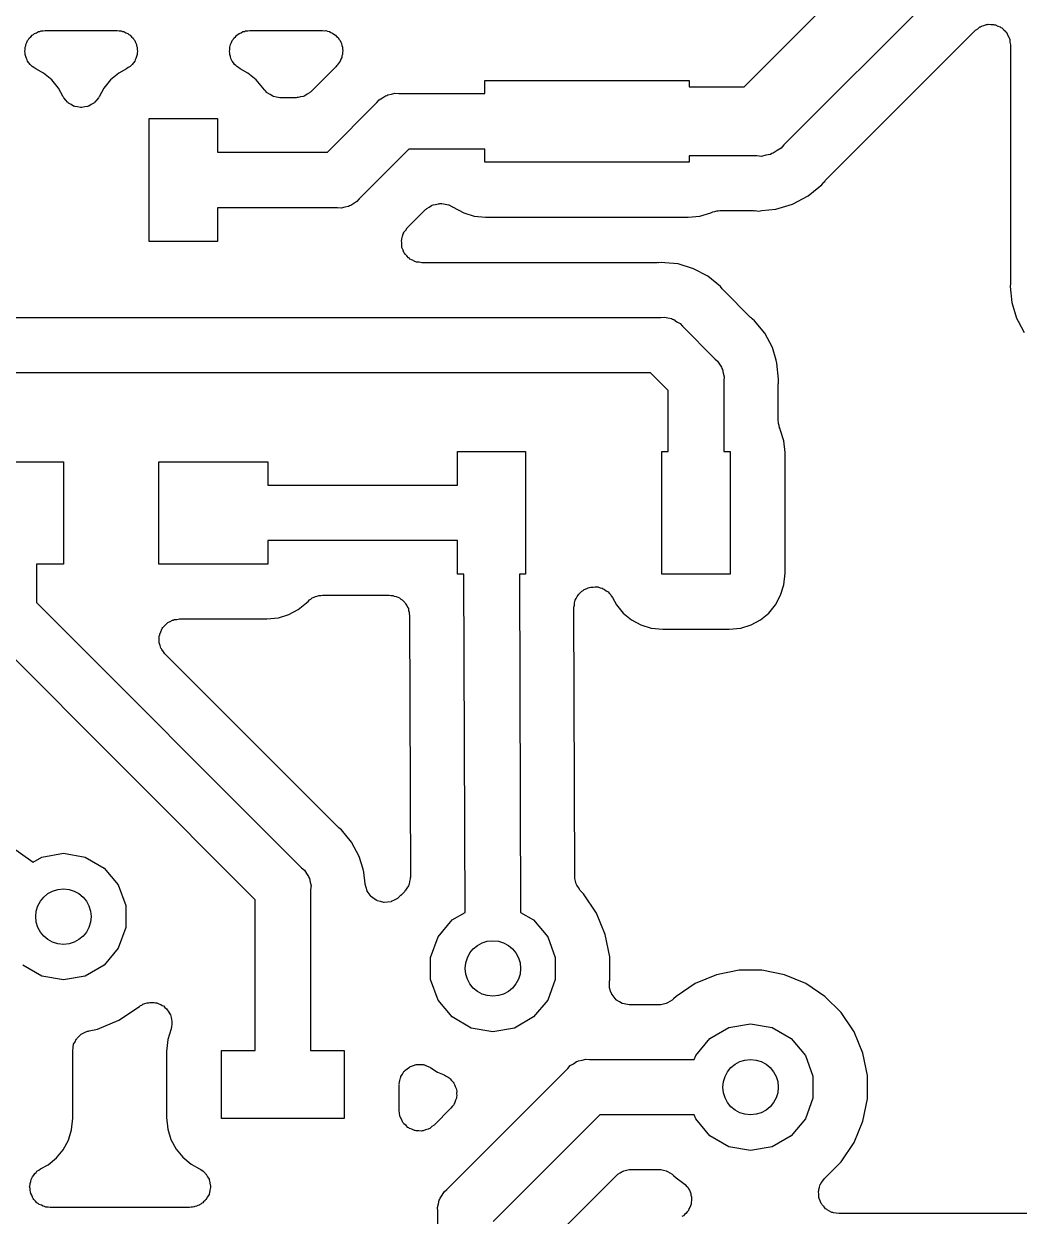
# Model space of a CAD drawing. Extents: x 91 to 190.2, y -113.9 to -59.9.
# Drawn here: x 161.92 to 169.22, y -81.89 to -73.15 of the extents above; entities that cross this region are included whole.
import ezdxf

# ---------------------------------------------------------------- set-up
doc = ezdxf.new("R2010")
doc.units = 0
doc.header["$MEASUREMENT"] = 0
doc.layers.add('BLACK', color=7, linetype='CONTINUOUS')

msp = doc.modelspace()

# ---------------------------------------------------------------- linework, layer by layer
at = {"layer": 'BLACK', "linetype": 'CONTINUOUS'}
for p, q in [((167.203, -73.606), (168.756, -72.0528)), ((169.182, -72.3454), (167.495, -74.0318)), ((168.962, -73.1572), (168.981, -73.1505)), ((168.981, -73.1505), (168.987, -73.1505)), ((168.987, -73.1505), (168.994, -73.1488)), ((168.994, -73.1488), (169.013, -73.1505)), ((169.013, -73.1505), (169.033, -73.1505)), ((169.033, -73.1505), (169.039, -73.1528)), ((169.039, -73.1528), (169.046, -73.1533)), ((169.046, -73.1533), (169.063, -73.1616)), ((161.959, -73.2506), (161.971, -73.2402)), ((161.971, -73.2402), (161.981, -73.2283)), ((161.981, -73.2283), (161.99, -73.223)), ((161.99, -73.223), (161.998, -73.2158)), ((161.998, -73.2158), (162.013, -73.21)), ((162.013, -73.21), (162.026, -73.2022)), ((162.026, -73.2022), (162.037, -73.2004)), ((162.037, -73.2004), (162.046, -73.1964)), ((162.046, -73.1964), (162.062, -73.1959)), ((162.062, -73.1959), (162.077, -73.1932)), ((162.077, -73.1932), (162.603, -73.1932)), ((162.603, -73.1932), (162.618, -73.1959)), ((162.618, -73.1959), (162.634, -73.1964)), ((162.634, -73.1964), (162.643, -73.2004)), ((162.643, -73.2004), (162.654, -73.2022)), ((162.654, -73.2022), (162.667, -73.21)), ((162.667, -73.21), (162.682, -73.2158)), ((162.682, -73.2158), (162.69, -73.223)), ((162.69, -73.223), (162.699, -73.2283)), ((162.699, -73.2283), (162.709, -73.2402)), ((162.709, -73.2402), (162.721, -73.2506)), ((163.459, -73.2506), (163.471, -73.2402)), ((163.471, -73.2402), (163.481, -73.2283)), ((163.481, -73.2283), (163.49, -73.223)), ((163.49, -73.223), (163.498, -73.2158)), ((163.498, -73.2158), (163.513, -73.21)), ((163.513, -73.21), (163.526, -73.2022)), ((163.526, -73.2022), (163.537, -73.2004)), ((163.537, -73.2004), (163.546, -73.1964)), ((163.546, -73.1964), (163.562, -73.1959)), ((163.562, -73.1959), (163.577, -73.1932)), ((163.577, -73.1932), (164.11, -73.1932)), ((164.11, -73.1932), (164.122, -73.1953)), ((164.122, -73.1953), (164.134, -73.1952)), ((164.134, -73.1952), (164.147, -73.1998)), ((164.147, -73.1998), (164.161, -73.2022)), ((164.161, -73.2022), (164.172, -73.2084)), ((164.172, -73.2084), (164.183, -73.2125)), ((164.183, -73.2125), (164.194, -73.2213)), ((164.194, -73.2213), (164.206, -73.2283)), ((164.206, -73.2283), (164.214, -73.2377)), ((164.214, -73.2377), (164.224, -73.2455)), ((167.798, -74.2945), (168.901, -73.1922)), ((168.901, -73.1922), (168.917, -73.1809)), ((168.917, -73.1809), (168.932, -73.1683)), ((168.932, -73.1683), (168.938, -73.1661)), ((168.938, -73.1661), (168.943, -73.1623)), ((168.943, -73.1623), (168.962, -73.1572)), ((169.063, -73.1616), (169.082, -73.1683)), ((169.082, -73.1683), (169.087, -73.1726)), ((169.087, -73.1726), (169.093, -73.1754)), ((169.093, -73.1754), (169.107, -73.1892)), ((169.107, -73.1892), (169.122, -73.2018)), ((169.122, -73.2018), (169.125, -73.2075)), ((169.125, -73.2075), (169.13, -73.2122)), ((169.13, -73.2122), (169.138, -73.2299)), ((169.138, -73.2299), (169.148, -73.2469)), ((161.93, -73.3172), (161.933, -73.3071)), ((161.93, -73.3327), (161.93, -73.3172)), ((161.933, -73.3071), (161.935, -73.2965)), ((161.935, -73.2965), (161.942, -73.2828)), ((161.942, -73.2828), (161.947, -73.2682)), ((161.947, -73.2682), (161.954, -73.26)), ((161.954, -73.26), (161.959, -73.2506)), ((162.721, -73.2506), (162.726, -73.26)), ((162.726, -73.26), (162.733, -73.2682)), ((162.733, -73.2682), (162.738, -73.2828)), ((162.738, -73.2828), (162.745, -73.2965)), ((162.745, -73.2965), (162.747, -73.3071)), ((162.747, -73.3071), (162.75, -73.3172)), ((162.75, -73.3172), (162.75, -73.3327)), ((163.43, -73.3172), (163.433, -73.3071)), ((163.43, -73.3327), (163.43, -73.3172)), ((163.433, -73.3071), (163.435, -73.2965)), ((163.435, -73.2965), (163.442, -73.2828)), ((163.442, -73.2828), (163.447, -73.2682)), ((163.447, -73.2682), (163.454, -73.26)), ((163.454, -73.26), (163.459, -73.2506)), ((164.224, -73.2455), (164.231, -73.2575)), ((164.231, -73.2575), (164.24, -73.2682)), ((164.24, -73.2682), (164.244, -73.2798)), ((164.244, -73.2798), (164.25, -73.2904)), ((164.25, -73.2904), (164.253, -73.3041)), ((164.253, -73.3041), (164.257, -73.3172)), ((164.257, -73.3172), (164.257, -73.3295)), ((164.257, -73.3295), (164.26, -73.3416)), ((169.148, -73.2469), (169.149, -73.2534)), ((169.149, -73.2534), (169.152, -73.2594)), ((169.152, -73.2594), (169.153, -73.2789)), ((169.153, -73.2789), (169.157, -73.2982)), ((169.157, -73.2982), (169.157, -75.033)), ((161.927, -73.3481), (161.93, -73.3327)), ((161.93, -73.3586), (161.927, -73.3481)), ((161.93, -73.3692), (161.93, -73.3586)), ((161.935, -73.3839), (161.93, -73.3692)), ((161.938, -73.3991), (161.935, -73.3839)), ((161.944, -73.4082), (161.938, -73.3991)), ((161.947, -73.4182), (161.944, -73.4082)), ((161.957, -73.4301), (161.947, -73.4182)), ((162.733, -73.4182), (162.723, -73.4301)), ((162.736, -73.4082), (162.733, -73.4182)), ((162.742, -73.3991), (162.736, -73.4082)), ((162.745, -73.3839), (162.742, -73.3991)), ((162.75, -73.3692), (162.745, -73.3839)), ((162.75, -73.3327), (162.753, -73.3481)), ((162.753, -73.3481), (162.75, -73.3586)), ((162.75, -73.3586), (162.75, -73.3692)), ((163.427, -73.3481), (163.43, -73.3327)), ((163.43, -73.3586), (163.427, -73.3481)), ((163.43, -73.3692), (163.43, -73.3586)), ((163.435, -73.3839), (163.43, -73.3692)), ((163.438, -73.3991), (163.435, -73.3839)), ((163.444, -73.4082), (163.438, -73.3991)), ((163.447, -73.4182), (163.444, -73.4082)), ((163.457, -73.4301), (163.447, -73.4182)), ((164.24, -73.4182), (164.232, -73.4276)), ((164.244, -73.4051), (164.24, -73.4182)), ((164.251, -73.393), (164.244, -73.4051)), ((164.253, -73.3808), (164.251, -73.393)), ((164.257, -73.3692), (164.253, -73.3808)), ((164.26, -73.3416), (164.257, -73.3553)), ((164.257, -73.3553), (164.257, -73.3692)), ((161.966, -73.4433), (161.957, -73.4301)), ((161.974, -73.4499), (161.966, -73.4433)), ((161.981, -73.4581), (161.974, -73.4499)), ((161.994, -73.4659), (161.981, -73.4581)), ((162.007, -73.4755), (161.994, -73.4659)), ((162.063, -73.5058), (162.007, -73.4755)), ((162.124, -73.5558), (162.063, -73.5058)), ((162.617, -73.5058), (162.556, -73.5558)), ((162.673, -73.4755), (162.617, -73.5058)), ((162.686, -73.4659), (162.673, -73.4755)), ((162.699, -73.4581), (162.686, -73.4659)), ((162.706, -73.4499), (162.699, -73.4581)), ((162.714, -73.4433), (162.706, -73.4499)), ((162.723, -73.4301), (162.714, -73.4433)), ((163.466, -73.4433), (163.457, -73.4301)), ((163.474, -73.4499), (163.466, -73.4433)), ((163.481, -73.4581), (163.474, -73.4499)), ((163.494, -73.4659), (163.481, -73.4581)), ((163.507, -73.4755), (163.494, -73.4659)), ((163.563, -73.5058), (163.507, -73.4755)), ((163.624, -73.5558), (163.563, -73.5058)), ((164.207, -73.4596), (164.024, -73.6429)), ((164.212, -73.4536), (164.207, -73.4596)), ((164.217, -73.4487), (164.212, -73.4536)), ((164.226, -73.4384), (164.217, -73.4487)), ((164.232, -73.4276), (164.226, -73.4384)), ((162.174, -73.6167), (162.124, -73.5558)), ((162.556, -73.5558), (162.506, -73.6167)), ((163.684, -73.6281), (163.624, -73.5558)), ((165.3, -73.6568), (165.3, -73.56)), ((165.3, -73.56), (166.8, -73.56)), ((166.8, -73.56), (166.8, -73.606)), ((162.208, -73.6794), (162.174, -73.6167)), ((162.211, -73.6833), (162.208, -73.6794)), ((162.472, -73.6794), (162.469, -73.6833)), ((162.506, -73.6167), (162.472, -73.6794)), ((163.689, -73.6331), (163.684, -73.6281)), ((163.701, -73.6485), (163.689, -73.6331)), ((163.704, -73.6498), (163.701, -73.6485)), ((163.705, -73.6517), (163.704, -73.6498)), ((163.726, -73.6635), (163.705, -73.6517)), ((163.746, -73.676), (163.726, -73.6635)), ((163.748, -73.6765), (163.746, -73.676)), ((163.75, -73.6778), (163.748, -73.6765)), ((163.774, -73.6819), (163.75, -73.6778)), ((163.969, -73.6778), (163.95, -73.6812)), ((163.975, -73.6745), (163.969, -73.6778)), ((163.981, -73.6727), (163.975, -73.6745)), ((163.997, -73.6615), (163.981, -73.6727)), ((164.014, -73.6517), (163.997, -73.6615)), ((164.019, -73.6467), (164.014, -73.6517)), ((164.024, -73.6429), (164.019, -73.6467)), ((164.551, -73.6885), (164.573, -73.673)), ((164.573, -73.673), (164.582, -73.6706)), ((164.582, -73.6706), (164.589, -73.6661)), ((164.589, -73.6661), (164.616, -73.6614)), ((164.616, -73.6614), (164.642, -73.6545)), ((164.642, -73.6545), (164.669, -73.6568)), ((164.669, -73.6568), (165.3, -73.6568)), ((166.8, -73.606), (167.203, -73.606)), ((162.213, -73.6879), (162.211, -73.6833)), ((162.227, -73.7037), (162.213, -73.6879)), ((162.24, -73.7204), (162.227, -73.7037)), ((162.244, -73.723), (162.24, -73.7204)), ((162.247, -73.7267), (162.244, -73.723)), ((162.266, -73.7367), (162.247, -73.7267)), ((162.284, -73.7479), (162.266, -73.7367)), ((162.289, -73.7489), (162.284, -73.7479)), ((162.293, -73.7512), (162.289, -73.7489)), ((162.314, -73.7542), (162.293, -73.7512)), ((162.335, -73.7586), (162.314, -73.7542)), ((162.34, -73.7579), (162.335, -73.7586)), ((162.345, -73.7586), (162.34, -73.7579)), ((162.366, -73.7542), (162.345, -73.7586)), ((162.387, -73.7512), (162.366, -73.7542)), ((162.391, -73.7489), (162.387, -73.7512)), ((162.396, -73.7479), (162.391, -73.7489)), ((162.414, -73.7367), (162.396, -73.7479)), ((162.433, -73.7267), (162.414, -73.7367)), ((162.436, -73.723), (162.433, -73.7267)), ((162.44, -73.7204), (162.436, -73.723)), ((162.453, -73.7037), (162.44, -73.7204)), ((162.467, -73.6879), (162.453, -73.7037)), ((162.469, -73.6833), (162.467, -73.6879)), ((163.797, -73.6867), (163.774, -73.6819)), ((163.799, -73.6864), (163.797, -73.6867)), ((163.802, -73.6868), (163.799, -73.6864)), ((163.918, -73.6868), (163.802, -73.6868)), ((163.925, -73.6857), (163.918, -73.6868)), ((163.931, -73.6862), (163.925, -73.6857)), ((163.95, -73.6812), (163.931, -73.6862)), ((164.146, -74.0868), (164.51, -73.7226)), ((164.51, -73.7226), (164.527, -73.7019)), ((164.527, -73.7019), (164.551, -73.6885)), ((162.84, -74.74), (162.84, -73.84)), ((162.84, -73.84), (163.34, -73.84)), ((163.34, -73.84), (163.34, -74.0868)), ((163.34, -74.0868), (164.146, -74.0868)), ((164.744, -74.0632), (164.38, -74.4274)), ((165.3, -74.0632), (164.744, -74.0632)), ((165.3, -74.16), (165.3, -74.0632)), ((167.297, -74.114), (166.8, -74.114)), ((166.8, -74.114), (166.8, -74.16)), ((167.33, -74.1169), (167.297, -74.114)), ((167.363, -74.1082), (167.33, -74.1169)), ((167.396, -74.1024), (167.363, -74.1082)), ((167.406, -74.0967), (167.396, -74.1024)), ((167.417, -74.0938), (167.406, -74.0967)), ((167.445, -74.0744), (167.417, -74.0938)), ((167.474, -74.0576), (167.445, -74.0744)), ((167.495, -74.0318), (167.474, -74.0576)), ((166.8, -74.16), (165.3, -74.16)), ((167.673, -74.4064), (167.75, -74.3433)), ((167.75, -74.3433), (167.753, -74.3405)), ((167.75, -74.3433), (167.75, -74.3433)), ((167.75, -74.3433), (167.75, -74.3433)), ((167.753, -74.3405), (167.773, -74.3247)), ((167.753, -74.3405), (167.753, -74.3405)), ((167.773, -74.3247), (167.788, -74.3054)), ((167.788, -74.3054), (167.794, -74.3006)), ((167.794, -74.3006), (167.798, -74.2945)), ((164.339, -74.4615), (164.317, -74.477)), ((164.363, -74.4481), (164.339, -74.4615)), ((164.38, -74.4274), (164.363, -74.4481)), ((164.94, -74.4688), (164.959, -74.4638)), ((164.959, -74.4638), (164.965, -74.4643)), ((164.965, -74.4643), (164.972, -74.4632)), ((164.972, -74.4632), (164.985, -74.4632)), ((164.985, -74.4632), (165.01, -74.4676)), ((167.436, -74.5045), (167.559, -74.4671)), ((167.559, -74.4671), (167.673, -74.4064)), ((164.221, -74.4932), (163.34, -74.4932)), ((163.34, -74.4932), (163.34, -74.74)), ((164.248, -74.4955), (164.221, -74.4932)), ((164.274, -74.4886), (164.248, -74.4955)), ((164.301, -74.4839), (164.274, -74.4886)), ((164.308, -74.4794), (164.301, -74.4839)), ((164.317, -74.477), (164.308, -74.4794)), ((164.732, -74.6407), (164.866, -74.5071)), ((164.866, -74.5071), (164.871, -74.5033)), ((164.871, -74.5033), (164.876, -74.4983)), ((164.876, -74.4983), (164.893, -74.4885)), ((164.893, -74.4885), (164.909, -74.4773)), ((164.909, -74.4773), (164.915, -74.4755)), ((164.915, -74.4755), (164.921, -74.4722)), ((164.921, -74.4722), (164.94, -74.4688)), ((165.01, -74.4676), (165.035, -74.4717)), ((165.035, -74.4717), (165.036, -74.4721)), ((165.036, -74.4721), (165.037, -74.4722)), ((165.037, -74.4722), (165.058, -74.4849)), ((165.058, -74.4849), (165.061, -74.4864)), ((165.061, -74.4864), (165.064, -74.4872)), ((165.064, -74.4872), (165.146, -74.5313)), ((165.146, -74.5313), (165.222, -74.5542)), ((165.222, -74.5542), (165.307, -74.5627)), ((166.793, -74.5627), (166.878, -74.5542)), ((166.878, -74.5542), (166.96, -74.5295)), ((166.96, -74.5295), (166.963, -74.5284)), ((166.963, -74.5284), (166.973, -74.523)), ((166.973, -74.523), (166.988, -74.5203)), ((166.988, -74.5203), (167.003, -74.5155)), ((167.003, -74.5155), (167.013, -74.5159)), ((167.013, -74.5159), (167.024, -74.514)), ((167.024, -74.514), (167.269, -74.514)), ((167.269, -74.514), (167.276, -74.5153)), ((167.276, -74.5153), (167.283, -74.5147)), ((167.283, -74.5147), (167.308, -74.5172)), ((167.308, -74.5172), (167.333, -74.5147)), ((167.333, -74.5147), (167.436, -74.5045)), ((167.333, -74.5147), (167.333, -74.5147)), ((167.333, -74.5147), (167.333, -74.5147)), ((164.721, -74.6568), (164.732, -74.6407)), ((165.307, -74.5627), (166.793, -74.5627)), ((164.689, -74.7337), (164.691, -74.7274)), ((164.691, -74.7208), (164.697, -74.7023)), ((164.691, -74.7274), (164.691, -74.7208)), ((164.697, -74.7023), (164.702, -74.6834)), ((164.702, -74.6834), (164.706, -74.678)), ((164.706, -74.678), (164.708, -74.6718)), ((164.708, -74.6718), (164.721, -74.6568)), ((163.34, -74.74), (162.84, -74.74)), ((164.691, -74.7532), (164.689, -74.7337)), ((164.691, -74.7728), (164.691, -74.7532)), ((164.693, -74.779), (164.691, -74.7728)), ((164.693, -74.7856), (164.693, -74.779)), ((164.702, -74.8034), (164.693, -74.7856)), ((164.708, -74.8218), (164.702, -74.8034)), ((164.713, -74.8269), (164.708, -74.8218)), ((164.716, -74.8328), (164.713, -74.8269)), ((164.729, -74.8467), (164.716, -74.8328)), ((164.742, -74.8617), (164.729, -74.8467)), ((164.748, -74.865), (164.742, -74.8617)), ((164.752, -74.8697), (164.748, -74.865)), ((164.77, -74.878), (164.752, -74.8697)), ((164.787, -74.8878), (164.77, -74.878)), ((164.794, -74.8889), (164.787, -74.8878)), ((164.8, -74.8917), (164.794, -74.8889)), ((164.819, -74.8934), (164.8, -74.8917)), ((164.838, -74.8968), (164.819, -74.8934)), ((166.563, -74.8968), (164.838, -74.8968)), ((166.57, -74.8955), (166.563, -74.8968)), ((166.578, -74.8961), (166.57, -74.8955)), ((166.6, -74.8939), (166.578, -74.8961)), ((166.622, -74.8961), (166.6, -74.8939)), ((166.718, -74.9055), (166.622, -74.8961)), ((166.832, -74.94), (166.718, -74.9055)), ((166.937, -74.996), (166.832, -74.94)), ((167.029, -75.0714), (166.937, -74.996)), ((167.043, -75.0887), (167.029, -75.0714)), ((169.156, -75.0477), (169.154, -75.07)), ((169.154, -75.07), (169.166, -75.1883)), ((169.157, -75.033), (169.156, -75.0403)), ((169.156, -75.0403), (169.156, -75.0477)), ((167.048, -75.0936), (167.043, -75.0887)), ((167.053, -75.0996), (167.048, -75.0936)), ((167.25, -75.2973), (167.053, -75.0996)), ((169.166, -75.1883), (169.2, -75.302)), ((158.453, -75.2968), (166.591, -75.2968)), ((166.591, -75.2968), (166.618, -75.2945)), ((166.618, -75.2945), (166.644, -75.3014)), ((166.644, -75.3014), (166.671, -75.3061)), ((166.671, -75.3061), (166.678, -75.3106)), ((166.678, -75.3106), (166.687, -75.313)), ((166.687, -75.313), (166.709, -75.3285)), ((166.709, -75.3285), (166.733, -75.3419)), ((167.256, -75.3016), (167.25, -75.2973)), ((167.261, -75.3072), (167.256, -75.3016)), ((167.279, -75.3214), (167.261, -75.3072)), ((167.354, -75.4133), (167.279, -75.3214)), ((169.2, -75.302), (169.212, -75.3252)), ((169.212, -75.3252), (169.212, -75.3252)), ((169.212, -75.3252), (169.256, -75.4067)), ((166.733, -75.3419), (166.75, -75.3626)), ((166.75, -75.3626), (166.987, -75.6)), ((167.41, -75.518), (167.354, -75.4133)), ((166.987, -75.6), (167.008, -75.6174)), ((167.438, -75.6109), (167.41, -75.518)), ((167.008, -75.6174), (167.022, -75.6407)), ((167.022, -75.6407), (167.037, -75.6628)), ((167.037, -75.6628), (167.039, -75.6716)), ((167.039, -75.6716), (167.044, -75.6794)), ((167.044, -75.6794), (167.049, -75.706)), ((167.444, -75.6317), (167.438, -75.6109)), ((167.438, -75.6109), (167.438, -75.6109)), ((167.456, -75.75), (167.444, -75.6317)), ((166.516, -75.7032), (158.277, -75.7032)), ((166.647, -75.8342), (166.516, -75.7032)), ((167.049, -75.706), (167.056, -75.732)), ((167.056, -75.732), (167.053, -75.7589)), ((167.053, -75.7589), (167.053, -76.28)), ((167.454, -75.7723), (167.456, -75.75)), ((167.454, -75.7797), (167.454, -75.7723)), ((166.647, -76.28), (166.647, -75.8342)), ((167.453, -75.787), (167.454, -75.7797)), ((167.453, -76.0547), (167.453, -75.787)), ((167.455, -76.0652), (167.453, -76.0547)), ((167.455, -76.0759), (167.455, -76.0652)), ((167.46, -76.0907), (167.455, -76.0759)), ((167.462, -76.106), (167.46, -76.0907)), ((167.468, -76.1152), (167.462, -76.106)), ((167.471, -76.1254), (167.468, -76.1152)), ((167.471, -76.1262), (167.471, -76.1254)), ((167.494, -76.2016), (167.471, -76.1262)), ((167.503, -76.2874), (167.494, -76.2016)), ((165.1, -76.5268), (165.1, -76.28)), ((165.1, -76.28), (165.6, -76.28)), ((165.6, -76.28), (165.6, -77.18)), ((166.6, -77.18), (166.6, -76.28)), ((166.6, -76.28), (166.647, -76.28)), ((167.053, -76.28), (167.1, -76.28)), ((167.1, -76.28), (167.1, -77.18)), ((167.503, -77.1726), (167.503, -76.2874)), ((161.41, -76.355), (162.21, -76.355)), ((162.21, -76.355), (162.21, -77.105)), ((162.91, -77.105), (162.91, -76.355)), ((162.91, -76.355), (163.71, -76.355)), ((163.71, -76.355), (163.71, -76.5268)), ((163.71, -76.5268), (165.1, -76.5268)), ((165.1, -76.9332), (163.71, -76.9332)), ((163.71, -76.9332), (163.71, -77.105)), ((165.1, -77.18), (165.1, -76.9332)), ((162.21, -77.105), (162.013, -77.105)), ((162.013, -77.105), (162.013, -77.3876)), ((163.71, -77.105), (162.91, -77.105)), ((167.494, -77.2584), (167.503, -77.1726)), ((165.148, -77.18), (165.1, -77.18)), ((165.156, -79.6601), (165.148, -77.18)), ((165.6, -77.18), (165.555, -77.18)), ((165.555, -77.18), (165.562, -79.6587)), ((167.1, -77.18), (166.6, -77.18)), ((167.471, -77.3338), (167.494, -77.2584)), ((164.035, -77.3541), (164.048, -77.3492)), ((164.048, -77.3492), (164.06, -77.3422)), ((164.06, -77.3422), (164.072, -77.3401)), ((164.072, -77.3401), (164.083, -77.3358)), ((164.083, -77.3358), (164.097, -77.3356)), ((164.097, -77.3356), (164.111, -77.3332)), ((164.111, -77.3332), (164.599, -77.3332)), ((164.599, -77.3332), (164.612, -77.3354)), ((164.612, -77.3354), (164.625, -77.3354)), ((164.625, -77.3354), (164.637, -77.3399)), ((164.637, -77.3399), (164.65, -77.3422)), ((164.65, -77.3422), (164.662, -77.3487)), ((164.662, -77.3487), (164.674, -77.3531)), ((165.972, -77.3566), (165.978, -77.342)), ((165.978, -77.342), (165.985, -77.3342)), ((165.985, -77.3342), (165.99, -77.3251)), ((165.99, -77.3251), (166.002, -77.3149)), ((166.002, -77.3149), (166.013, -77.3032)), ((166.013, -77.3032), (166.022, -77.2982)), ((166.022, -77.2982), (166.03, -77.2915)), ((166.03, -77.2915), (166.045, -77.2861)), ((166.045, -77.2861), (166.059, -77.2786)), ((166.059, -77.2786), (166.069, -77.2771)), ((166.069, -77.2771), (166.079, -77.2735)), ((166.079, -77.2735), (166.095, -77.2735)), ((166.095, -77.2735), (166.11, -77.2713)), ((166.11, -77.2713), (166.12, -77.2734)), ((166.12, -77.2734), (166.131, -77.2734)), ((166.131, -77.2734), (166.146, -77.2787)), ((166.146, -77.2787), (166.161, -77.282)), ((166.161, -77.282), (166.17, -77.2875)), ((166.17, -77.2875), (166.18, -77.291)), ((166.18, -77.291), (166.192, -77.3012)), ((166.192, -77.3012), (166.205, -77.3095)), ((166.205, -77.3095), (166.212, -77.3177)), ((166.212, -77.3177), (166.22, -77.3244)), ((166.22, -77.3244), (166.228, -77.3381)), ((166.228, -77.3381), (166.238, -77.3505)), ((166.238, -77.3505), (166.266, -77.4033)), ((167.434, -77.4033), (167.471, -77.3338)), ((162.013, -77.3876), (163.957, -79.3318)), ((163.933, -77.4392), (163.994, -77.3892)), ((163.994, -77.3892), (163.995, -77.388)), ((163.995, -77.388), (164.006, -77.379)), ((164.006, -77.379), (164.015, -77.3683)), ((164.015, -77.3683), (164.025, -77.3621)), ((164.025, -77.3621), (164.035, -77.3541)), ((164.674, -77.3531), (164.684, -77.3616)), ((164.684, -77.3616), (164.695, -77.3683)), ((164.695, -77.3683), (164.704, -77.3782)), ((164.704, -77.3782), (164.714, -77.3864)), ((164.714, -77.3864), (164.72, -77.398)), ((164.72, -77.398), (164.729, -77.4082)), ((164.729, -77.4082), (164.733, -77.4203)), ((164.733, -77.4203), (164.74, -77.4315)), ((164.74, -77.4315), (164.742, -77.4446)), ((165.955, -77.4216), (165.958, -77.4061)), ((165.961, -79.3972), (165.955, -77.4216)), ((165.958, -77.3903), (165.962, -77.3806)), ((165.958, -77.4061), (165.958, -77.3903)), ((165.962, -77.3806), (165.964, -77.3703)), ((165.964, -77.3703), (165.972, -77.3566)), ((166.266, -77.4033), (166.316, -77.4642)), ((167.384, -77.4642), (167.434, -77.4033)), ((162.993, -77.5265), (163.01, -77.5167)), ((163.01, -77.5167), (163.016, -77.5156)), ((163.016, -77.5156), (163.022, -77.5128)), ((163.022, -77.5128), (163.042, -77.5111)), ((163.042, -77.5111), (163.061, -77.5077)), ((163.061, -77.5077), (163.703, -77.5077)), ((163.703, -77.5077), (163.788, -77.4992)), ((163.788, -77.4992), (163.864, -77.4763)), ((163.864, -77.4763), (163.933, -77.4392)), ((164.742, -77.4446), (164.747, -77.4572)), ((164.747, -77.4572), (164.747, -77.4701)), ((164.747, -77.4701), (164.749, -77.4828)), ((164.749, -77.4828), (164.755, -79.4004)), ((166.316, -77.4642), (166.377, -77.5142)), ((166.377, -77.5142), (166.446, -77.5513)), ((167.254, -77.5513), (167.323, -77.5142)), ((167.323, -77.5142), (167.384, -77.4642)), ((162.916, -77.6188), (162.924, -77.6011)), ((162.924, -77.6011), (162.931, -77.5827)), ((162.931, -77.5827), (162.935, -77.5776)), ((162.935, -77.5776), (162.938, -77.5716)), ((162.938, -77.5716), (162.952, -77.5578)), ((162.952, -77.5578), (162.965, -77.5428)), ((162.965, -77.5428), (162.97, -77.5395)), ((162.97, -77.5395), (162.975, -77.5348)), ((162.975, -77.5348), (162.993, -77.5265)), ((166.446, -77.5513), (166.522, -77.5742)), ((166.522, -77.5742), (166.607, -77.5827)), ((166.607, -77.5827), (167.093, -77.5827)), ((167.093, -77.5827), (167.178, -77.5742)), ((167.178, -77.5742), (167.254, -77.5513)), ((163.617, -79.5659), (161.673, -77.6217)), ((162.912, -77.6707), (162.913, -77.6512)), ((162.913, -77.6771), (162.912, -77.6707)), ((162.913, -77.6316), (162.916, -77.6254)), ((162.913, -77.6512), (162.913, -77.6316)), ((162.913, -77.6837), (162.913, -77.6771)), ((162.92, -77.7021), (162.913, -77.6837)), ((162.916, -77.6254), (162.916, -77.6188)), ((162.925, -77.7211), (162.92, -77.7021)), ((162.929, -77.7265), (162.925, -77.7211)), ((162.931, -77.7327), (162.929, -77.7265)), ((162.944, -77.7477), (162.931, -77.7327)), ((162.955, -77.7637), (162.944, -77.7477)), ((164.22, -79.0291), (162.955, -77.7637)), ((161.556, -78.9885), (161.989, -79.2895)), ((164.226, -79.0333), (164.22, -79.0291)), ((164.231, -79.0389), (164.226, -79.0333)), ((164.249, -79.0532), (164.231, -79.0389)), ((164.324, -79.145), (164.249, -79.0532)), ((164.38, -79.2498), (164.324, -79.145)), ((161.989, -79.2895), (162.051, -79.2537)), ((162.051, -79.2537), (162.21, -79.2257)), ((162.21, -79.2257), (162.369, -79.2537)), ((162.369, -79.2537), (162.508, -79.3344)), ((164.408, -79.3412), (164.38, -79.2498)), ((162.508, -79.3344), (162.612, -79.4579)), ((163.957, -79.3318), (163.978, -79.3491)), ((163.978, -79.3491), (163.992, -79.3725)), ((164.414, -79.3635), (164.408, -79.3412)), ((164.408, -79.3412), (164.408, -79.3412)), ((163.992, -79.3725), (164.007, -79.3945)), ((164.007, -79.3945), (164.009, -79.4033)), ((164.009, -79.4033), (164.014, -79.4112)), ((164.014, -79.4112), (164.019, -79.4377)), ((164.019, -79.4377), (164.026, -79.4638)), ((164.423, -79.4506), (164.414, -79.3635)), ((164.749, -79.4326), (164.746, -79.4517)), ((164.754, -79.4139), (164.749, -79.4326)), ((164.755, -79.4004), (164.754, -79.4071)), ((164.754, -79.4071), (164.754, -79.4139)), ((165.962, -79.4035), (165.961, -79.3972)), ((165.962, -79.4099), (165.962, -79.4035)), ((165.967, -79.429), (165.962, -79.4099)), ((165.97, -79.4485), (165.967, -79.429)), ((165.974, -79.454), (165.97, -79.4485)), ((162.612, -79.4579), (162.667, -79.6094)), ((164.026, -79.4638), (164.023, -79.4906)), ((164.023, -79.4906), (164.023, -80.67)), ((164.423, -79.4514), (164.423, -79.4506)), ((164.423, -79.4522), (164.423, -79.4514)), ((164.43, -79.4765), (164.423, -79.4522)), ((164.437, -79.5008), (164.43, -79.4765)), ((164.438, -79.5015), (164.437, -79.5008)), ((164.438, -79.5023), (164.438, -79.5015)), ((164.453, -79.5226), (164.438, -79.5023)), ((164.467, -79.5431), (164.453, -79.5226)), ((164.681, -79.5356), (164.678, -79.5387)), ((164.684, -79.534), (164.681, -79.5356)), ((164.711, -79.5069), (164.684, -79.534)), ((164.715, -79.5013), (164.711, -79.5069)), ((164.72, -79.4969), (164.715, -79.5013)), ((164.73, -79.4801), (164.72, -79.4969)), ((164.741, -79.4642), (164.73, -79.4801)), ((164.743, -79.4576), (164.741, -79.4642)), ((164.746, -79.4517), (164.743, -79.4576)), ((165.975, -79.4602), (165.974, -79.454)), ((165.987, -79.4764), (165.975, -79.4602)), ((165.997, -79.4936), (165.987, -79.4764)), ((166.001, -79.4976), (165.997, -79.4936)), ((166.005, -79.5029), (166.001, -79.4976)), ((166.026, -79.5236), (166.005, -79.5029)), ((166.12, -79.664), (166.026, -79.5236)), ((162.667, -79.6094), (162.667, -79.7706)), ((163.617, -80.67), (163.617, -79.5659)), ((164.468, -79.5436), (164.467, -79.5431)), ((164.469, -79.5443), (164.468, -79.5436)), ((164.49, -79.5583), (164.469, -79.5443)), ((164.51, -79.5725), (164.49, -79.5583)), ((164.511, -79.5728), (164.51, -79.5725)), ((164.512, -79.5732), (164.511, -79.5728)), ((164.536, -79.5792), (164.512, -79.5732)), ((164.561, -79.5855), (164.536, -79.5792)), ((164.562, -79.5854), (164.561, -79.5855)), ((164.563, -79.5856), (164.562, -79.5854)), ((164.588, -79.5829), (164.563, -79.5856)), ((164.613, -79.5804), (164.588, -79.5829)), ((164.614, -79.5799), (164.613, -79.58)), ((164.613, -79.58), (164.613, -79.5804)), ((164.637, -79.5688), (164.614, -79.5799)), ((164.66, -79.5578), (164.637, -79.5688)), ((164.661, -79.5569), (164.66, -79.5573)), ((164.66, -79.5573), (164.66, -79.5578)), ((164.678, -79.5387), (164.661, -79.5569)), ((165.062, -79.7144), (165.156, -79.6601)), ((165.562, -79.6587), (165.658, -79.7144)), ((166.184, -79.82), (166.12, -79.664)), ((162.667, -79.7706), (162.612, -79.9221)), ((164.958, -79.8379), (165.062, -79.7144)), ((165.658, -79.7144), (165.762, -79.8379)), ((164.903, -79.9894), (164.958, -79.8379)), ((165.762, -79.8379), (165.817, -79.9894)), ((166.217, -79.9856), (166.184, -79.82)), ((162.612, -79.9221), (162.508, -80.0456)), ((162.051, -80.1263), (161.912, -80.0456)), ((162.508, -80.0456), (162.369, -80.1263)), ((164.903, -80.1506), (164.903, -79.9894)), ((165.817, -79.9894), (165.817, -80.1506)), ((166.217, -80.1544), (166.217, -79.9856)), ((162.21, -80.1543), (162.051, -80.1263)), ((162.369, -80.1263), (162.21, -80.1543)), ((167, -80.1157), (166.844, -80.1804)), ((167.166, -80.0828), (167, -80.1157)), ((167.334, -80.0828), (167.166, -80.0828)), ((167.5, -80.1157), (167.334, -80.0828)), ((167.656, -80.1804), (167.5, -80.1157)), ((164.958, -80.3021), (164.903, -80.1506)), ((165.817, -80.1506), (165.762, -80.3021)), ((166.215, -80.2096), (166.216, -80.1852)), ((166.216, -80.2112), (166.215, -80.2096)), ((166.216, -80.1608), (166.217, -80.1592)), ((166.216, -80.1852), (166.216, -80.1608)), ((166.216, -80.2128), (166.216, -80.2112)), ((166.224, -80.2358), (166.216, -80.2128)), ((166.217, -80.1575), (166.217, -80.1544)), ((166.217, -80.1592), (166.217, -80.1575)), ((166.232, -80.2589), (166.224, -80.2358)), ((166.844, -80.1804), (166.704, -80.2742)), ((167.796, -80.2742), (167.656, -80.1804)), ((162.808, -80.3278), (162.823, -80.3217)), ((162.823, -80.3217), (162.833, -80.3211)), ((162.833, -80.3211), (162.844, -80.3184)), ((162.844, -80.3184), (162.859, -80.3197)), ((162.859, -80.3197), (162.875, -80.3189)), ((162.875, -80.3189), (162.885, -80.322)), ((162.885, -80.322), (162.895, -80.3229)), ((162.895, -80.3229), (162.91, -80.3295)), ((165.062, -80.4256), (164.958, -80.3021)), ((165.762, -80.3021), (165.658, -80.4256)), ((166.233, -80.2602), (166.232, -80.2589)), ((166.234, -80.2618), (166.233, -80.2602)), ((166.249, -80.2805), (166.234, -80.2618)), ((166.265, -80.2996), (166.249, -80.2805)), ((166.266, -80.3004), (166.265, -80.2996)), ((166.267, -80.3017), (166.266, -80.3004)), ((166.288, -80.3139), (166.267, -80.3017)), ((166.309, -80.3266), (166.288, -80.3139)), ((166.642, -80.3227), (166.636, -80.3245)), ((166.658, -80.3115), (166.642, -80.3227)), ((166.675, -80.3017), (166.658, -80.3115)), ((166.679, -80.2967), (166.675, -80.3017)), ((166.685, -80.2929), (166.679, -80.2967)), ((166.704, -80.2742), (166.685, -80.2929)), ((167.916, -80.3936), (167.796, -80.2742)), ((162.616, -80.4496), (162.769, -80.3476)), ((162.769, -80.3475), (162.775, -80.3422)), ((162.769, -80.3476), (162.769, -80.3475)), ((162.775, -80.3422), (162.784, -80.338)), ((162.784, -80.338), (162.793, -80.3319)), ((162.793, -80.3319), (162.808, -80.3278)), ((162.91, -80.3295), (162.924, -80.334)), ((162.924, -80.334), (162.933, -80.3404)), ((162.933, -80.3404), (162.943, -80.3449)), ((162.943, -80.3449), (162.954, -80.3559)), ((162.954, -80.3559), (162.966, -80.3653)), ((162.966, -80.3653), (162.972, -80.3742)), ((162.972, -80.3742), (162.979, -80.3818)), ((162.979, -80.3818), (162.986, -80.3959)), ((162.986, -80.3959), (162.995, -80.4089)), ((162.995, -80.4089), (162.997, -80.4193)), ((166.311, -80.3269), (166.309, -80.3266)), ((166.312, -80.3278), (166.311, -80.3269)), ((166.336, -80.332), (166.312, -80.3278)), ((166.36, -80.3368), (166.336, -80.332)), ((166.362, -80.3365), (166.36, -80.3368)), ((166.364, -80.3368), (166.362, -80.3365)), ((166.579, -80.3368), (166.364, -80.3368)), ((166.585, -80.3357), (166.579, -80.3368)), ((166.592, -80.3362), (166.585, -80.3357)), ((166.611, -80.3312), (166.592, -80.3362)), ((166.63, -80.3278), (166.611, -80.3312)), ((166.636, -80.3245), (166.63, -80.3278)), ((168.01, -80.534), (167.916, -80.3936)), ((162.46, -80.5143), (162.616, -80.4496)), ((162.997, -80.4193), (163.001, -80.429)), ((163.002, -80.4959), (163, -80.5114)), ((163.001, -80.429), (163.003, -80.4445)), ((163.006, -80.4809), (163.002, -80.4959)), ((163.003, -80.4445), (163.006, -80.4596)), ((163.006, -80.4596), (163.005, -80.4702)), ((163.005, -80.4702), (163.006, -80.4809)), ((165.201, -80.5063), (165.062, -80.4256)), ((165.658, -80.4256), (165.519, -80.5063)), ((167.091, -80.5037), (167.25, -80.4757)), ((167.25, -80.4757), (167.409, -80.5037)), ((162.304, -80.589), (162.308, -80.5849)), ((162.308, -80.5849), (162.311, -80.5798)), ((162.311, -80.5798), (162.326, -80.5663)), ((162.326, -80.5663), (162.34, -80.5517)), ((162.34, -80.5517), (162.345, -80.5492)), ((162.345, -80.5492), (162.35, -80.5454)), ((162.35, -80.5454), (162.369, -80.538)), ((162.369, -80.538), (162.387, -80.5292)), ((162.387, -80.5292), (162.393, -80.5286)), ((162.393, -80.5286), (162.398, -80.5265)), ((162.398, -80.5265), (162.46, -80.5143)), ((163, -80.5114), (162.976, -80.5916)), ((165.36, -80.5343), (165.201, -80.5063)), ((165.519, -80.5063), (165.36, -80.5343)), ((166.848, -80.7079), (166.952, -80.5844)), ((166.952, -80.5844), (167.091, -80.5037)), ((167.409, -80.5037), (167.548, -80.5844)), ((167.548, -80.5844), (167.652, -80.7079)), ((168.074, -80.69), (168.01, -80.534)), ((162.278, -80.675), (162.279, -80.666)), ((162.279, -80.666), (162.281, -80.6568)), ((162.281, -80.6568), (162.282, -80.6364)), ((162.282, -80.6364), (162.285, -80.6312)), ((162.285, -80.6254), (162.295, -80.6076)), ((162.285, -80.6312), (162.285, -80.6254)), ((162.295, -80.6076), (162.304, -80.589)), ((162.976, -80.5916), (162.967, -80.6774)), ((163.37, -81.17), (163.37, -80.67)), ((163.37, -80.67), (163.617, -80.67)), ((164.023, -80.67), (164.27, -80.67)), ((164.27, -80.67), (164.27, -81.17)), ((162.278, -80.6763), (162.278, -80.675)), ((162.278, -80.6769), (162.278, -80.6763)), ((162.278, -80.6774), (162.278, -80.6769)), ((162.278, -81.1676), (162.278, -80.6774)), ((162.967, -80.6774), (162.967, -81.1626)), ((165.951, -80.7685), (165.973, -80.753)), ((165.973, -80.753), (165.982, -80.7506)), ((165.982, -80.7506), (165.989, -80.7461)), ((165.989, -80.7461), (166.016, -80.7414)), ((166.016, -80.7414), (166.042, -80.7345)), ((166.042, -80.7345), (166.069, -80.7368)), ((166.069, -80.7368), (166.837, -80.7368)), ((166.837, -80.7368), (166.848, -80.7079)), ((167.652, -80.7079), (167.707, -80.8594)), ((168.107, -80.8556), (168.074, -80.69)), ((164.685, -80.8619), (164.697, -80.8443)), ((164.697, -80.8443), (164.708, -80.8259)), ((164.708, -80.8259), (164.712, -80.8227)), ((164.712, -80.8227), (164.714, -80.8186)), ((164.714, -80.8186), (164.731, -80.806)), ((164.731, -80.806), (164.748, -80.7924)), ((164.748, -80.7924), (164.752, -80.7907)), ((164.752, -80.7907), (164.756, -80.7878)), ((164.756, -80.7878), (164.777, -80.7818)), ((164.777, -80.7818), (164.797, -80.7746)), ((164.797, -80.7746), (164.802, -80.7746)), ((164.802, -80.7746), (164.806, -80.7732)), ((164.806, -80.7732), (164.828, -80.7746)), ((164.828, -80.7746), (164.849, -80.7746)), ((164.849, -80.7746), (164.853, -80.7763)), ((164.853, -80.7763), (164.858, -80.7766)), ((164.858, -80.7766), (164.878, -80.7852)), ((164.878, -80.7852), (164.898, -80.7924)), ((164.898, -80.7924), (164.901, -80.7956)), ((164.901, -80.7956), (164.906, -80.7976)), ((164.906, -80.7976), (164.954, -80.8296)), ((164.954, -80.8296), (165.003, -80.8502)), ((165.023, -81.69), (165.91, -80.8026)), ((165.91, -80.8026), (165.927, -80.7819)), ((165.927, -80.7819), (165.951, -80.7685)), ((164.673, -80.9125), (164.678, -80.8919)), ((164.674, -80.9174), (164.673, -80.9125)), ((164.673, -80.9223), (164.674, -80.9174)), ((164.673, -81.1122), (164.673, -80.9223)), ((164.678, -80.8919), (164.682, -80.871)), ((164.682, -80.871), (164.684, -80.8667)), ((164.684, -80.8667), (164.685, -80.8619)), ((165.003, -80.8502), (165.017, -80.8589)), ((165.017, -80.8589), (165.032, -80.8659)), ((165.032, -80.8659), (165.039, -80.8728)), ((165.039, -80.8728), (165.047, -80.8781)), ((165.047, -80.8781), (165.057, -80.8911)), ((165.057, -80.8911), (165.069, -80.9027)), ((165.069, -80.9027), (165.073, -80.9116)), ((165.073, -80.9116), (165.079, -80.9195)), ((165.079, -80.9195), (165.084, -80.9351)), ((165.084, -80.9351), (165.091, -80.9499)), ((167.707, -80.8594), (167.707, -81.0206)), ((168.107, -81.0244), (168.107, -80.8556)), ((165.093, -81.0212), (165.086, -81.0363)), ((165.091, -80.9499), (165.092, -80.9597)), ((165.092, -80.9597), (165.095, -80.9692)), ((165.096, -81.0018), (165.093, -81.0113)), ((165.093, -81.0113), (165.093, -81.0212)), ((165.095, -80.9692), (165.094, -80.9855)), ((165.094, -80.9855), (165.096, -81.0018)), ((167.707, -81.0206), (167.652, -81.1721)), ((165.052, -81.0948), (164.929, -81.2182)), ((165.062, -81.0814), (165.052, -81.0948)), ((165.073, -81.0693), (165.062, -81.0814)), ((165.076, -81.0602), (165.073, -81.0693)), ((165.082, -81.0521), (165.076, -81.0602)), ((165.086, -81.0363), (165.082, -81.0521)), ((168.074, -81.19), (168.107, -81.0244)), ((162.269, -81.2534), (162.278, -81.1676)), ((162.967, -81.1626), (162.976, -81.2484)), ((164.27, -81.17), (163.37, -81.17)), ((164.676, -81.1315), (164.673, -81.1122)), ((164.678, -81.151), (164.676, -81.1315)), ((164.681, -81.157), (164.678, -81.151)), ((164.682, -81.1635), (164.681, -81.157)), ((164.692, -81.1804), (164.682, -81.1635)), ((164.7, -81.1982), (164.692, -81.1804)), ((166.144, -81.1432), (165.363, -81.9242)), ((166.837, -81.1432), (166.144, -81.1432)), ((166.848, -81.1721), (166.837, -81.1432)), ((166.952, -81.2956), (166.848, -81.1721)), ((167.652, -81.1721), (167.548, -81.2956)), ((168.01, -81.346), (168.074, -81.19)), ((162.246, -81.3288), (162.269, -81.2534)), ((162.976, -81.2484), (162.999, -81.3238)), ((164.704, -81.2029), (164.7, -81.1982)), ((164.708, -81.2086), (164.704, -81.2029)), ((164.723, -81.2212), (164.708, -81.2086)), ((164.737, -81.235), (164.723, -81.2212)), ((164.743, -81.2378), (164.737, -81.235)), ((164.748, -81.2421), (164.743, -81.2378)), ((164.766, -81.2488), (164.748, -81.2421)), ((164.784, -81.257), (164.766, -81.2488)), ((164.79, -81.2576), (164.784, -81.257)), ((164.797, -81.2599), (164.79, -81.2576)), ((164.816, -81.2599), (164.797, -81.2599)), ((164.836, -81.2616), (164.816, -81.2599)), ((164.842, -81.2599), (164.836, -81.2616)), ((164.849, -81.2599), (164.842, -81.2599)), ((164.867, -81.2532), (164.849, -81.2599)), ((164.886, -81.2481), (164.867, -81.2532)), ((164.891, -81.2443), (164.886, -81.2481)), ((164.898, -81.2421), (164.891, -81.2443)), ((164.913, -81.2295), (164.898, -81.2421)), ((164.929, -81.2182), (164.913, -81.2295)), ((162.209, -81.3983), (162.246, -81.3288)), ((162.999, -81.3238), (163.036, -81.3933)), ((167.091, -81.3763), (166.952, -81.2956)), ((167.548, -81.2956), (167.409, -81.3763)), ((167.916, -81.4864), (168.01, -81.346)), ((162.098, -81.5092), (162.159, -81.4592)), ((162.159, -81.4592), (162.209, -81.3983)), ((163.036, -81.3933), (163.086, -81.4542)), ((163.086, -81.4542), (163.147, -81.5042)), ((167.25, -81.4043), (167.091, -81.3763)), ((167.409, -81.3763), (167.25, -81.4043)), ((162.029, -81.5491), (162.042, -81.5395)), ((162.042, -81.5395), (162.098, -81.5092)), ((163.147, -81.5042), (163.209, -81.5377)), ((163.209, -81.5377), (163.213, -81.5408)), ((163.213, -81.5408), (163.218, -81.5426)), ((163.218, -81.5426), (163.234, -81.5568)), ((166.34, -81.5488), (166.359, -81.5438)), ((166.359, -81.5438), (166.365, -81.5443)), ((166.365, -81.5443), (166.372, -81.5432)), ((166.372, -81.5432), (166.579, -81.5432)), ((166.579, -81.5432), (166.585, -81.5443)), ((166.585, -81.5443), (166.592, -81.5438)), ((166.592, -81.5438), (166.611, -81.5488)), ((167.792, -81.6107), (167.916, -81.4864)), ((161.965, -81.6458), (161.97, -81.6311)), ((161.97, -81.6311), (161.973, -81.6159)), ((161.973, -81.6159), (161.979, -81.6068)), ((161.979, -81.6068), (161.982, -81.5968)), ((161.982, -81.5968), (161.992, -81.5849)), ((161.992, -81.5849), (162.001, -81.5717)), ((162.001, -81.5717), (162.009, -81.5651)), ((162.009, -81.5651), (162.016, -81.5569)), ((162.016, -81.5569), (162.029, -81.5491)), ((163.234, -81.5568), (163.25, -81.5699)), ((163.25, -81.5699), (163.253, -81.5741)), ((163.253, -81.5741), (163.257, -81.5774)), ((163.257, -81.5774), (163.267, -81.5961)), ((163.267, -81.5961), (163.278, -81.6141)), ((163.278, -81.6141), (163.279, -81.619)), ((163.279, -81.619), (163.281, -81.6233)), ((163.281, -81.6233), (163.284, -81.6443)), ((165.807, -82.0459), (166.266, -81.5871)), ((166.266, -81.5871), (166.271, -81.5833)), ((166.271, -81.5833), (166.276, -81.5783)), ((166.276, -81.5783), (166.293, -81.5685)), ((166.293, -81.5685), (166.309, -81.5573)), ((166.309, -81.5573), (166.315, -81.5555)), ((166.315, -81.5555), (166.321, -81.5522)), ((166.321, -81.5522), (166.34, -81.5488)), ((166.611, -81.5488), (166.63, -81.5522)), ((166.63, -81.5522), (166.636, -81.5555)), ((166.636, -81.5555), (166.642, -81.5573)), ((166.642, -81.5573), (166.658, -81.5685)), ((166.658, -81.5685), (166.675, -81.5783)), ((166.675, -81.5783), (166.679, -81.5833)), ((166.679, -81.5833), (166.685, -81.5871)), ((166.685, -81.5871), (166.704, -81.6058)), ((166.704, -81.6058), (166.751, -81.6377)), ((167.768, -81.6418), (167.78, -81.6268)), ((167.78, -81.6268), (167.792, -81.6107)), ((161.962, -81.6669), (161.965, -81.6564)), ((161.965, -81.6823), (161.962, -81.6669)), ((161.965, -81.6564), (161.965, -81.6458)), ((161.965, -81.6978), (161.965, -81.6823)), ((161.968, -81.7079), (161.965, -81.6978)), ((161.97, -81.7185), (161.968, -81.7079)), ((161.977, -81.7322), (161.97, -81.7185)), ((163.279, -81.721), (163.278, -81.7259)), ((163.281, -81.7167), (163.279, -81.721)), ((163.284, -81.6957), (163.281, -81.7167)), ((163.284, -81.6443), (163.289, -81.6651)), ((163.289, -81.6749), (163.284, -81.6957)), ((163.289, -81.6651), (163.288, -81.67)), ((163.288, -81.67), (163.289, -81.6749)), ((164.988, -81.7307), (165.002, -81.7074)), ((165.002, -81.7074), (165.023, -81.69)), ((166.751, -81.6377), (166.76, -81.6462)), ((166.76, -81.6462), (166.77, -81.6529)), ((166.77, -81.6529), (166.779, -81.6641)), ((166.779, -81.6641), (166.789, -81.6737)), ((166.789, -81.6737), (166.794, -81.6848)), ((166.794, -81.6848), (166.802, -81.6946)), ((166.802, -81.6946), (166.806, -81.7079)), ((166.806, -81.7079), (166.812, -81.7204)), ((166.812, -81.7204), (166.813, -81.7327)), ((167.748, -81.7037), (167.75, -81.6974)), ((167.75, -81.7232), (167.748, -81.7037)), ((167.75, -81.6908), (167.757, -81.6723)), ((167.75, -81.6974), (167.75, -81.6908)), ((167.757, -81.6723), (167.762, -81.6534)), ((167.762, -81.6534), (167.765, -81.648)), ((167.765, -81.648), (167.768, -81.6418)), ((161.982, -81.7468), (161.977, -81.7322)), ((161.989, -81.755), (161.982, -81.7468)), ((161.994, -81.7644), (161.989, -81.755)), ((162.006, -81.7748), (161.994, -81.7644)), ((162.016, -81.7867), (162.006, -81.7748)), ((162.025, -81.792), (162.016, -81.7867)), ((162.033, -81.7992), (162.025, -81.792)), ((162.048, -81.805), (162.033, -81.7992)), ((162.061, -81.8128), (162.048, -81.805)), ((163.196, -81.8074), (163.187, -81.8128)), ((163.206, -81.8041), (163.196, -81.8074)), ((163.209, -81.8023), (163.206, -81.8041)), ((163.213, -81.7992), (163.209, -81.8023)), ((163.218, -81.7974), (163.213, -81.7992)), ((163.226, -81.7898), (163.218, -81.7974)), ((163.232, -81.7867), (163.226, -81.7898)), ((163.237, -81.781), (163.232, -81.7867)), ((163.25, -81.7701), (163.237, -81.781)), ((163.253, -81.7659), (163.25, -81.7701)), ((163.257, -81.7626), (163.253, -81.7659)), ((163.265, -81.7471), (163.257, -81.7626)), ((163.267, -81.7439), (163.265, -81.7463)), ((163.265, -81.7463), (163.265, -81.7468)), ((163.265, -81.7468), (163.265, -81.7471)), ((163.278, -81.7259), (163.267, -81.7439)), ((164.954, -81.822), (164.961, -81.796)), ((164.961, -81.796), (164.966, -81.7694)), ((164.966, -81.7694), (164.971, -81.7616)), ((164.971, -81.7616), (164.973, -81.7528)), ((164.973, -81.7528), (164.988, -81.7307)), ((166.814, -81.7965), (166.809, -81.8093)), ((166.813, -81.7327), (166.817, -81.7445)), ((166.815, -81.7842), (166.814, -81.7965)), ((166.818, -81.7722), (166.815, -81.7842)), ((166.817, -81.7445), (166.816, -81.7584)), ((166.816, -81.7584), (166.818, -81.7722)), ((167.75, -81.7428), (167.75, -81.7232)), ((167.752, -81.749), (167.75, -81.7428)), ((167.753, -81.7556), (167.752, -81.749)), ((167.761, -81.7734), (167.753, -81.7556)), ((167.768, -81.7918), (167.761, -81.7734)), ((167.772, -81.7969), (167.768, -81.7918)), ((167.775, -81.8028), (167.772, -81.7969)), ((167.789, -81.8167), (167.775, -81.8028)), ((162.072, -81.8146), (162.061, -81.8128)), ((162.081, -81.8186), (162.072, -81.8146)), ((162.097, -81.8191), (162.081, -81.8186)), ((162.112, -81.8218), (162.097, -81.8191)), ((163.135, -81.8218), (162.112, -81.8218)), ((163.146, -81.8199), (163.135, -81.8218)), ((163.157, -81.8203), (163.146, -81.8199)), ((163.167, -81.8169), (163.157, -81.8203)), ((163.17, -81.8168), (163.167, -81.8169)), ((163.174, -81.815), (163.17, -81.8168)), ((163.187, -81.8128), (163.174, -81.815)), ((164.957, -81.8489), (164.954, -81.822)), ((164.957, -82.6658), (164.957, -81.8489)), ((166.758, -81.8824), (166.745, -81.8887)), ((166.766, -81.8734), (166.758, -81.8824)), ((166.776, -81.8661), (166.766, -81.8734)), ((166.784, -81.8546), (166.776, -81.8661)), ((166.794, -81.8444), (166.784, -81.8546)), ((166.798, -81.8331), (166.794, -81.8444)), ((166.805, -81.8228), (166.798, -81.8331)), ((166.809, -81.8093), (166.805, -81.8228)), ((167.801, -81.8317), (167.789, -81.8167)), ((167.807, -81.835), (167.801, -81.8317)), ((167.812, -81.8397), (167.807, -81.835)), ((167.829, -81.848), (167.812, -81.8397)), ((167.846, -81.8578), (167.829, -81.848)), ((167.853, -81.8589), (167.846, -81.8578)), ((167.859, -81.8617), (167.853, -81.8589)), ((167.878, -81.8634), (167.859, -81.8617)), ((167.898, -81.8668), (167.878, -81.8634)), ((172.079, -81.8668), (167.898, -81.8668))]:
    msp.add_line(p, q, dxfattribs=at)
at = {"layer": 'BLACK'}
for centre in [(162.21, -79.69), (165.36, -80.07), (167.25, -80.94)]:
    msp.add_circle(centre, 0.2032, dxfattribs=at)

doc.saveas('drawing.dxf')
